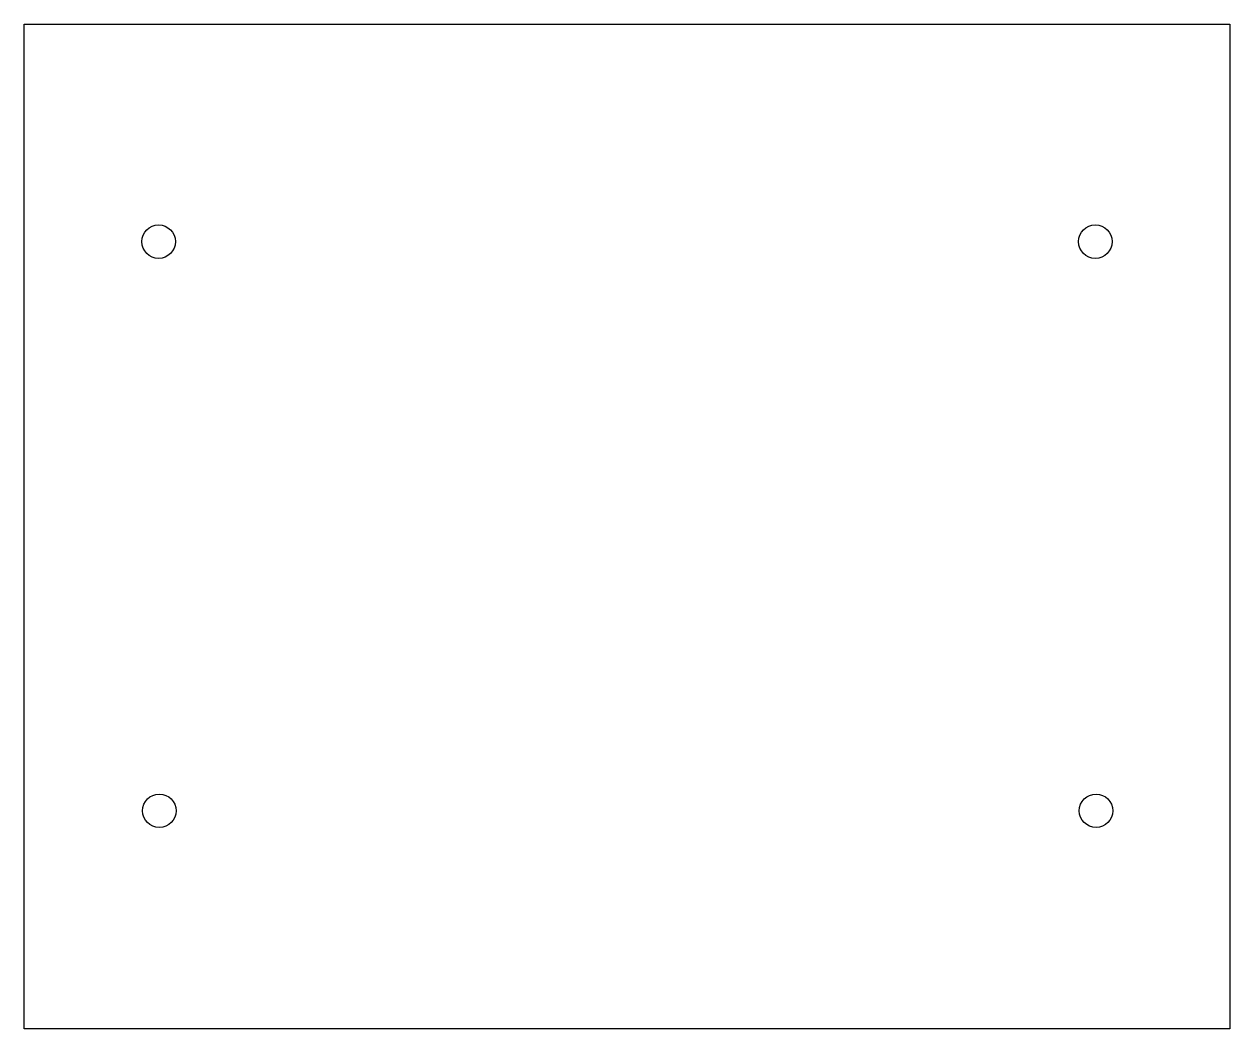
# Model space of a CAD drawing. Header units: millimetres. Extents: x 0 to 360, y -150 to 150.
import ezdxf

# ---------------------------------------------------------------- set-up
doc = ezdxf.new("R2010")
doc.units = ezdxf.units.MM
doc.header["$LTSCALE"] = 10
doc.layers.add('BOLTS', color=6, linetype='Continuous')
doc.layers.add('MEMBERS', color=5, linetype='Continuous')

msp = doc.modelspace()

# ---------------------------------------------------------------- linework, layer by layer
at = {"layer": 'BOLTS', "color": 4, "linetype": 'Continuous'}
for centre in [(40.16, 85.09), (319.83, 85.09), (40.37, -84.91), (320.04, -84.91)]:
    msp.add_circle(centre, 5, dxfattribs=at)
at = {"layer": 'MEMBERS', "color": 3, "linetype": 'Continuous'}
for p, q in [((0, 150.07), (360, 150.07)), ((0, -150.07), (0, 150.07)), ((360, 150.07), (360, -150.07)), ((360, -150.07), (0, -150.07))]:
    msp.add_line(p, q, dxfattribs=at)

doc.saveas('drawing.dxf')
